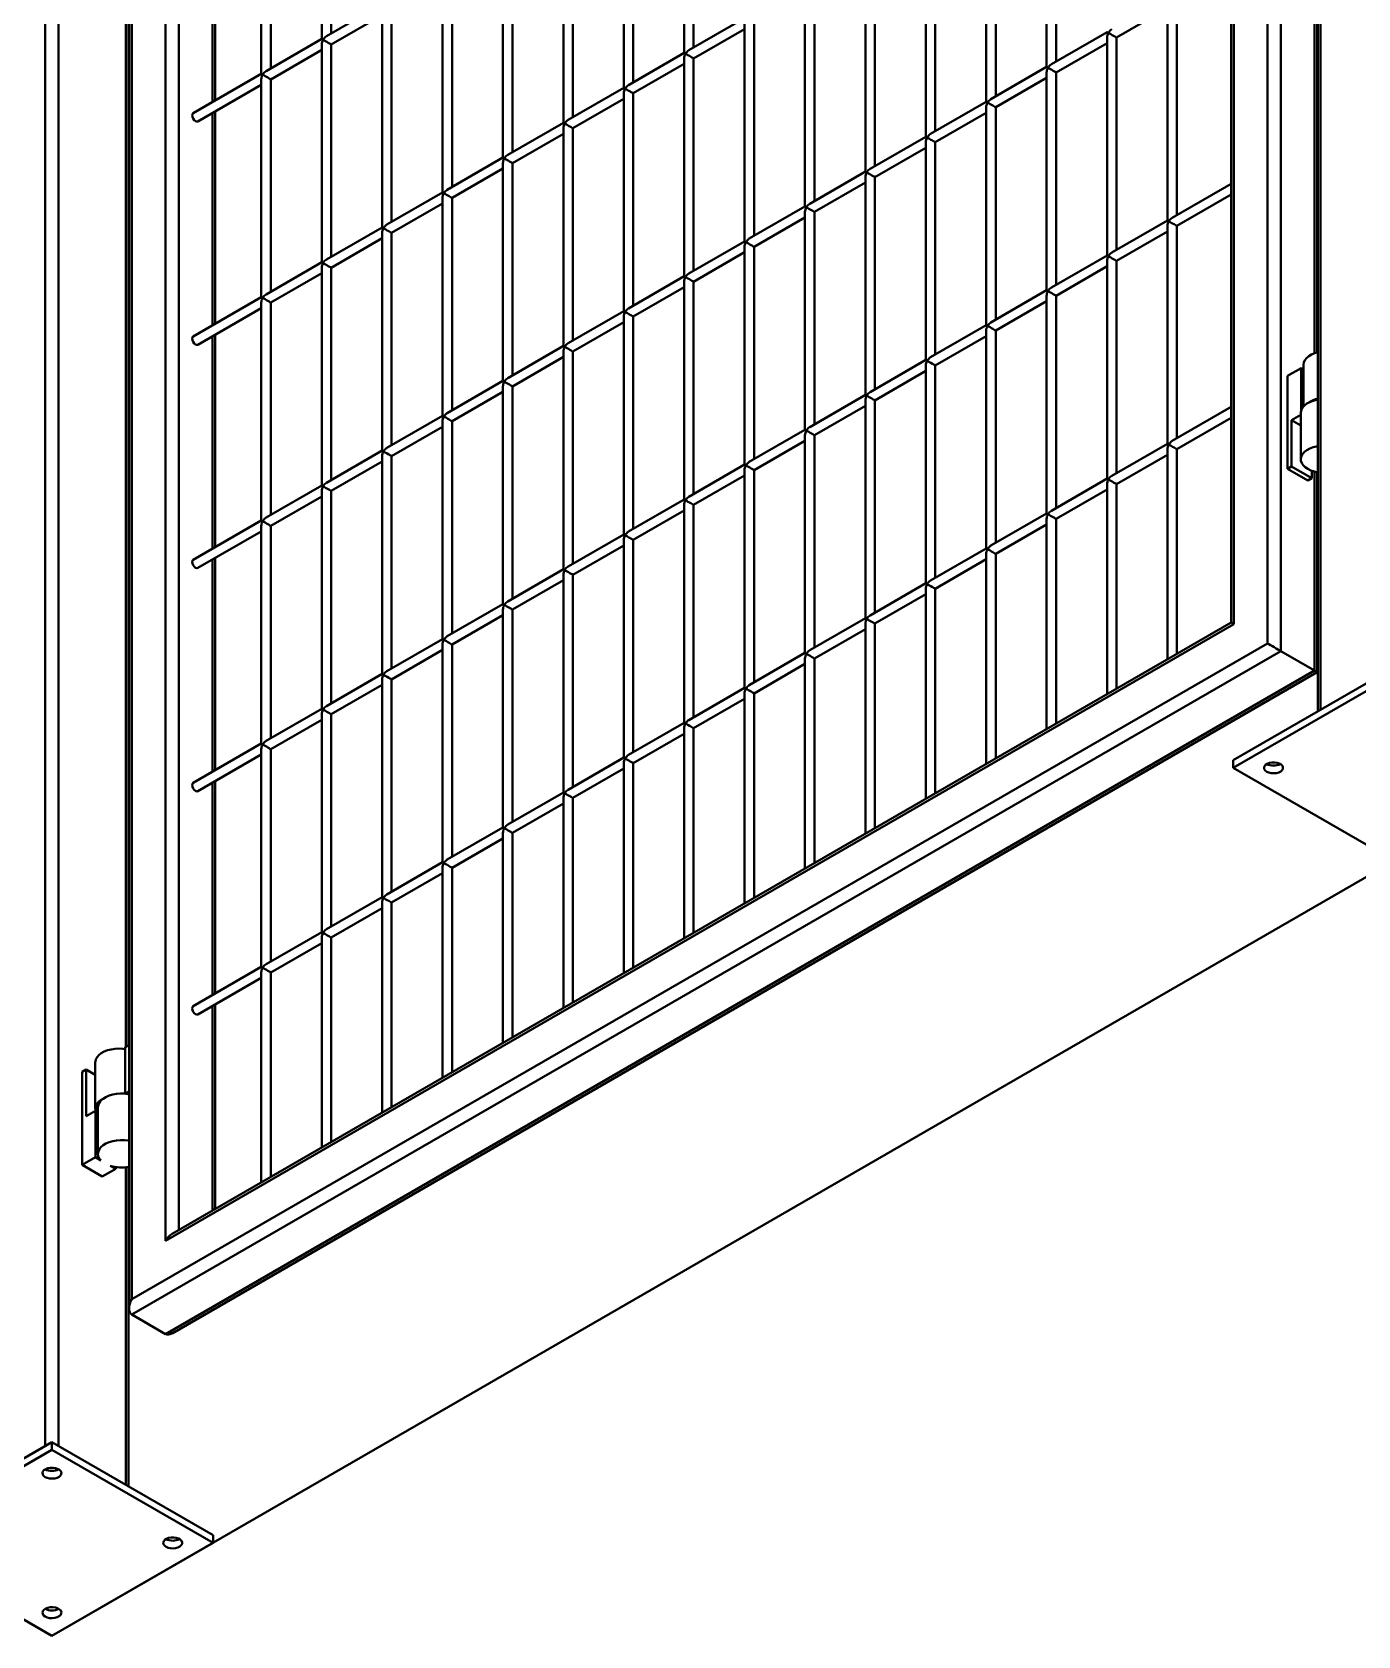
# Model space of a CAD drawing. Header units: millimetres. Extents: x 0 to 297, y 0 to 210.
# Drawn here: x 212.44 to 219.43, y 72.21 to 80.65 of the extents above; entities that cross this region are included whole.
import ezdxf

# ---------------------------------------------------------------- set-up
doc = ezdxf.new("R2010")
doc.units = ezdxf.units.MM
doc.layers.add('轮廓实线层', color=7, linetype='Continuous', lineweight=40)

msp = doc.modelspace()

# ---------------------------------------------------------------- linework, layer by layer
at = {"layer": '轮廓实线层', "color": 8, "linetype": 'Continuous', "lineweight": 40}
for p, q in [((219.2299, 93.1712), (219.2299, 77.0853)), ((219.1981, 78.963), (219.1981, 90.5868)), ((212.5124, 73.2073), (212.5124, 89.2932)), ((212.5831, 89.2932), (212.5831, 73.2073)), ((213.216, 88.4542), (213.216, 74.3449)), ((212.9367, 75.31), (212.9367, 86.9236)), ((213.3928, 80.285), (213.3928, 81.4031)), ((213.3928, 79.1092), (213.3928, 80.2273)), ((213.3928, 77.9334), (213.3928, 79.0514)), ((219.1981, 77.2916), (219.1981, 78.3387)), ((213.3928, 76.7575), (213.3928, 77.8756)), ((213.3928, 75.5817), (213.3928, 76.6998)), ((213.3928, 74.447), (213.3928, 75.524)), ((212.9367, 73.0032), (212.9367, 74.6754))]:
    msp.add_line(p, q, dxfattribs=at)
at = {"layer": '轮廓实线层', "color": 7, "linetype": 'Continuous', "lineweight": 40}
for p, q in [((219.2153, 93.1508), (219.2153, 77.0768)), ((219.0213, 92.0913), (219.0213, 77.3936)), ((218.9506, 77.4344), (218.9506, 92.0505)), ((218.7739, 91.7443), (218.7739, 77.5365)), ((218.7592, 91.695), (218.7592, 77.545)), ((219.2128, 78.9676), (219.2128, 90.5835)), ((212.5478, 72.2072), (183.5564, 88.9436)), ((212.5478, 72.2072), (241.5392, 88.9436)), ((212.9539, 88.6056), (212.9539, 73.9317)), ((212.9685, 88.5971), (212.9685, 73.981)), ((213.1453, 74.2872), (213.1453, 88.495)), ((212.9513, 75.3184), (212.9513, 86.9255)), ((213.9688, 81.7645), (213.9688, 80.6175)), ((214.0188, 80.6464), (214.0188, 81.7645)), ((215.878, 81.6908), (215.878, 80.5439)), ((215.928, 80.5727), (215.928, 81.6908)), ((217.7872, 81.6171), (217.7872, 80.4702)), ((217.8372, 80.4991), (217.8372, 81.6171)), ((213.6506, 81.5808), (213.6506, 80.4338)), ((213.7006, 80.4627), (213.7006, 81.5808)), ((215.5598, 81.5071), (215.5598, 80.3602)), ((215.6098, 80.389), (215.6098, 81.5071)), ((217.469, 81.4335), (217.469, 80.2865)), ((217.519, 80.3154), (217.519, 81.4335)), ((213.4074, 80.2934), (213.4074, 81.4115)), ((215.2416, 81.3234), (215.2416, 80.1765)), ((215.2916, 80.2053), (215.2916, 81.3234)), ((217.1508, 81.2498), (217.1508, 80.1028)), ((217.2008, 80.1317), (217.2008, 81.2498)), ((214.9234, 81.1397), (214.9234, 79.9928)), ((214.9734, 80.0217), (214.9734, 81.1397)), ((216.8326, 81.0661), (216.8326, 79.9191)), ((216.8826, 79.948), (216.8826, 81.0661)), ((214.6052, 80.956), (214.6052, 79.8091)), ((214.6552, 79.838), (214.6552, 80.956)), ((216.5144, 80.8824), (216.5144, 79.7354)), ((216.5644, 79.7643), (216.5644, 80.8824)), ((214.287, 80.8012), (213.9938, 80.632)), ((214.287, 80.7724), (214.287, 79.6254)), ((214.337, 79.6543), (214.337, 80.7724)), ((218.1554, 80.625), (218.4236, 80.7798)), ((218.4236, 80.8087), (218.4236, 79.6618)), ((218.4736, 79.6906), (218.4736, 80.8087)), ((214.0188, 80.5887), (214.287, 80.7435)), ((216.1962, 80.7276), (215.903, 80.5583)), ((215.928, 80.515), (216.1962, 80.6698)), ((216.1962, 80.6987), (216.1962, 79.5517)), ((216.2462, 79.5806), (216.2462, 80.6987)), ((213.9688, 80.6175), (213.6756, 80.4483)), ((213.9688, 80.5887), (213.9688, 79.4417)), ((214.0188, 79.4706), (214.0188, 80.5887)), ((218.1054, 80.6539), (217.8122, 80.4846)), ((217.8372, 80.4413), (218.1054, 80.5962)), ((218.1054, 80.625), (218.1054, 79.4781)), ((218.1554, 79.5069), (218.1554, 80.625)), ((213.7006, 80.405), (213.9688, 80.5598)), ((215.878, 80.5439), (215.5848, 80.3746)), ((215.878, 80.515), (215.878, 79.368)), ((215.928, 79.3969), (215.928, 80.515)), ((213.6506, 80.4338), (213.2919, 80.2267)), ((215.6098, 80.3313), (215.878, 80.4861)), ((217.7872, 80.4702), (217.494, 80.3009)), ((217.519, 80.2576), (217.7872, 80.4125)), ((217.7872, 80.4413), (217.7872, 79.2944)), ((217.8372, 79.3232), (217.8372, 80.4413)), ((213.3169, 80.1834), (213.6506, 80.3761)), ((213.6506, 80.405), (213.6506, 79.258)), ((213.7006, 79.2869), (213.7006, 80.405)), ((215.5598, 80.3602), (215.2666, 80.1909)), ((215.5598, 80.3313), (215.5598, 79.1844)), ((215.6098, 79.2132), (215.6098, 80.3313)), ((215.2916, 80.1476), (215.5598, 80.3024)), ((217.469, 80.2865), (217.1758, 80.1172)), ((217.469, 80.2576), (217.469, 79.1107)), ((217.519, 79.1395), (217.519, 80.2576)), ((213.4074, 79.1176), (213.4074, 80.2357)), ((215.2416, 80.1765), (214.9484, 80.0072)), ((217.2008, 80.0739), (217.469, 80.2288)), ((214.9734, 79.9639), (215.2416, 80.1187)), ((215.2416, 80.1476), (215.2416, 79.0007)), ((215.2916, 79.0295), (215.2916, 80.1476)), ((217.1508, 80.1028), (216.8576, 79.9336)), ((214.9234, 79.9928), (214.6302, 79.8235)), ((216.8826, 79.8903), (217.1508, 80.0451)), ((217.1508, 80.0739), (217.1508, 78.927)), ((217.2008, 78.9559), (217.2008, 80.0739)), ((214.6552, 79.7802), (214.9234, 79.9351)), ((214.9234, 79.9639), (214.9234, 78.817)), ((214.9734, 78.8458), (214.9734, 79.9639)), ((216.8326, 79.9191), (216.5394, 79.7499)), ((216.5644, 79.7066), (216.8326, 79.8614)), ((216.8326, 79.8903), (216.8326, 78.7433)), ((216.8826, 78.7722), (216.8826, 79.8903)), ((218.7592, 79.8555), (218.4486, 79.6762)), ((214.6052, 79.8091), (214.312, 79.6398)), ((214.337, 79.5965), (214.6052, 79.7514)), ((214.6052, 79.7802), (214.6052, 78.6333)), ((214.6552, 78.6621), (214.6552, 79.7802)), ((218.4736, 79.6329), (218.7592, 79.7978)), ((216.5144, 79.7354), (216.2212, 79.5662)), ((216.2462, 79.5229), (216.5144, 79.6777)), ((216.5144, 79.7066), (216.5144, 78.5596)), ((216.5644, 78.5885), (216.5644, 79.7066)), ((218.4236, 79.6618), (218.1304, 79.4925)), ((214.287, 79.6254), (213.9938, 79.4561)), ((214.0188, 79.4128), (214.287, 79.5677)), ((214.287, 79.5965), (214.287, 78.4496)), ((214.337, 78.4784), (214.337, 79.5965)), ((218.1554, 79.4492), (218.4236, 79.604)), ((218.4236, 79.6329), (218.4236, 78.4859)), ((218.4736, 78.5148), (218.4736, 79.6329)), ((216.1962, 79.5517), (215.903, 79.3825)), ((215.928, 79.3392), (216.1962, 79.494)), ((216.1962, 79.5229), (216.1962, 78.3759)), ((216.2462, 78.4048), (216.2462, 79.5229)), ((213.9688, 79.4417), (213.6756, 79.2725)), ((213.9688, 79.4128), (213.9688, 78.2659)), ((214.0188, 78.2948), (214.0188, 79.4128)), ((218.1054, 79.4781), (217.8122, 79.3088)), ((217.8372, 79.2655), (218.1054, 79.4203)), ((218.1054, 79.4492), (218.1054, 78.3022)), ((218.1554, 78.3311), (218.1554, 79.4492)), ((213.7006, 79.2292), (213.9688, 79.384)), ((215.878, 79.368), (215.5848, 79.1988)), ((215.878, 79.3392), (215.878, 78.1922)), ((215.928, 78.2211), (215.928, 79.3392)), ((213.6506, 79.258), (213.2919, 79.0509)), ((215.6098, 79.1555), (215.878, 79.3103)), ((217.7872, 79.2944), (217.494, 79.1251)), ((217.519, 79.0818), (217.7872, 79.2366)), ((217.7872, 79.2655), (217.7872, 78.1186)), ((217.8372, 78.1474), (217.8372, 79.2655)), ((213.3169, 79.0076), (213.6506, 79.2003)), ((213.6506, 79.2292), (213.6506, 78.0822)), ((213.7006, 78.1111), (213.7006, 79.2292)), ((215.5598, 79.1844), (215.2666, 79.0151)), ((215.5598, 79.1555), (215.5598, 78.0085)), ((215.6098, 78.0374), (215.6098, 79.1555)), ((215.2916, 78.9718), (215.5598, 79.1266)), ((217.469, 79.1107), (217.1758, 78.9414)), ((217.469, 79.0818), (217.469, 77.9349)), ((217.519, 77.9637), (217.519, 79.0818)), ((213.4074, 77.9418), (213.4074, 79.0599)), ((215.2416, 79.0007), (214.9484, 78.8314)), ((217.2008, 78.8981), (217.469, 79.053)), ((214.9734, 78.7881), (215.2416, 78.9429)), ((215.2416, 78.9718), (215.2416, 77.8248)), ((215.2916, 77.8537), (215.2916, 78.9718)), ((217.1508, 78.927), (216.8576, 78.7577)), ((217.1508, 78.8981), (217.1508, 77.7512)), ((217.2008, 77.78), (217.2008, 78.8981)), ((219.1403, 78.9022), (219.1403, 78.6824)), ((214.9234, 78.817), (214.6302, 78.6477)), ((216.8826, 78.7144), (217.1508, 78.8693)), ((219.0567, 78.843), (219.1274, 78.8838)), ((219.0567, 78.353), (219.0567, 78.843)), ((219.1274, 78.8838), (219.1274, 78.6592)), ((219.1274, 78.8838), (219.1403, 78.8763)), ((214.6552, 78.6044), (214.9234, 78.7592)), ((214.9234, 78.7881), (214.9234, 77.6411)), ((214.9734, 77.67), (214.9734, 78.7881)), ((216.8326, 78.7433), (216.5394, 78.574)), ((216.5644, 78.5307), (216.8326, 78.6856)), ((216.8326, 78.7144), (216.8326, 77.5675)), ((216.8826, 77.5963), (216.8826, 78.7144)), ((218.7592, 78.6797), (218.4486, 78.5004)), ((219.1262, 78.649), (219.1262, 78.4041)), ((214.6052, 78.6333), (214.312, 78.464)), ((214.337, 78.4207), (214.6052, 78.5755)), ((214.6052, 78.6044), (214.6052, 77.4575)), ((214.6552, 77.4863), (214.6552, 78.6044)), ((216.5144, 78.5596), (216.2212, 78.3904)), ((218.4736, 78.4571), (218.7592, 78.622)), ((219.1262, 78.6381), (219.0779, 78.6102)), ((219.0779, 78.6102), (219.0779, 78.3653)), ((219.0779, 78.6102), (219.1262, 78.5824)), ((216.2462, 78.347), (216.5144, 78.5019)), ((216.5144, 78.5307), (216.5144, 77.3838)), ((216.5644, 77.4127), (216.5644, 78.5307)), ((218.4236, 78.4859), (218.1304, 78.3167)), ((214.287, 78.4496), (213.9938, 78.2803)), ((214.0188, 78.237), (214.287, 78.3919)), ((214.287, 78.4207), (214.287, 77.2738)), ((214.337, 77.3026), (214.337, 78.4207)), ((218.1554, 78.2734), (218.4236, 78.4282)), ((218.4236, 78.4571), (218.4236, 77.3512)), ((218.4736, 77.3801), (218.4736, 78.4571)), ((216.1962, 78.3759), (215.903, 78.2067)), ((215.928, 78.1634), (216.1962, 78.3182)), ((216.1962, 78.347), (216.1962, 77.2001)), ((216.2462, 77.229), (216.2462, 78.347)), ((218.1054, 78.3022), (217.8122, 78.133)), ((219.0779, 78.3653), (219.0567, 78.353)), ((219.0567, 78.353), (219.1628, 78.2918)), ((219.0779, 78.3653), (219.184, 78.3041)), ((219.184, 78.3041), (219.1628, 78.2918)), ((219.184, 78.3432), (219.184, 78.3041)), ((219.2128, 77.2831), (219.2128, 78.3354)), ((213.9688, 78.2659), (213.6756, 78.0966)), ((213.9688, 78.237), (213.9688, 77.0901)), ((214.0188, 77.1189), (214.0188, 78.237)), ((217.8372, 78.0897), (218.1054, 78.2445)), ((218.1054, 78.2734), (218.1054, 77.1675)), ((218.1554, 77.1964), (218.1554, 78.2734)), ((213.7006, 78.0533), (213.9688, 78.2082)), ((215.878, 78.1922), (215.5848, 78.023)), ((215.6098, 77.9797), (215.878, 78.1345)), ((215.878, 78.1634), (215.878, 77.0164)), ((215.928, 77.0453), (215.928, 78.1634)), ((213.6506, 78.0822), (213.2919, 77.8751)), ((213.6506, 78.0533), (213.6506, 76.9064)), ((213.7006, 76.9352), (213.7006, 78.0533)), ((217.7872, 78.1186), (217.494, 77.9493)), ((217.519, 77.906), (217.7872, 78.0608)), ((217.7872, 78.0897), (217.7872, 76.9838)), ((217.8372, 77.0127), (217.8372, 78.0897)), ((213.3169, 77.8318), (213.6506, 78.0245)), ((215.5598, 78.0085), (215.2666, 77.8393)), ((215.5598, 77.9797), (215.5598, 76.8327)), ((215.6098, 76.8616), (215.6098, 77.9797)), ((213.4074, 76.766), (213.4074, 77.8841)), ((215.2916, 77.796), (215.5598, 77.9508)), ((217.469, 77.9349), (217.1758, 77.7656)), ((217.469, 77.906), (217.469, 76.8001)), ((217.519, 76.829), (217.519, 77.906)), ((215.2416, 77.8248), (214.9484, 77.6556)), ((215.2416, 77.796), (215.2416, 76.649)), ((215.2916, 76.6779), (215.2916, 77.796)), ((217.2008, 77.7223), (217.469, 77.8771)), ((214.9734, 77.6123), (215.2416, 77.7671)), ((217.1508, 77.7512), (216.8576, 77.5819)), ((217.1508, 77.7223), (217.1508, 76.6165)), ((217.2008, 76.6453), (217.2008, 77.7223)), ((214.9234, 77.6411), (214.6302, 77.4719)), ((216.8826, 77.5386), (217.1508, 77.6934)), ((218.7592, 77.545), (213.1806, 74.3245)), ((214.6552, 77.4286), (214.9234, 77.5834)), ((214.9234, 77.6123), (214.9234, 76.4653)), ((214.9734, 76.4942), (214.9734, 77.6123)), ((216.8326, 77.5675), (216.5394, 77.3982)), ((218.7739, 77.5365), (213.1453, 74.2872)), ((214.6052, 77.4575), (214.312, 77.2882)), ((216.5644, 77.3549), (216.8326, 77.5097)), ((216.8326, 77.5386), (216.8326, 76.4328)), ((216.8826, 76.4616), (216.8826, 77.5386)), ((212.9685, 73.981), (218.9506, 77.4344)), ((219.0213, 77.3936), (212.9685, 73.8994)), ((214.337, 77.2449), (214.6052, 77.3997)), ((214.6052, 77.4286), (214.6052, 76.2816)), ((214.6552, 76.3105), (214.6552, 77.4286)), ((216.5144, 77.3838), (216.2212, 77.2145)), ((219.0213, 77.3936), (219.1981, 77.2916)), ((213.1453, 73.7973), (219.1981, 77.2916)), ((216.2462, 77.1712), (216.5144, 77.3261)), ((216.5144, 77.3549), (216.5144, 76.2491)), ((216.5644, 76.2779), (216.5644, 77.3549)), ((218.7703, 76.8199), (219.6188, 77.3098)), ((213.1806, 73.8008), (219.2128, 77.2831)), ((214.287, 77.2738), (213.9938, 77.1045)), ((214.0188, 77.0612), (214.287, 77.216)), ((214.287, 77.2449), (214.287, 76.0979)), ((214.337, 76.1268), (214.337, 77.2449)), ((218.7703, 76.7791), (219.6188, 77.269)), ((216.1962, 77.2001), (215.903, 77.0308)), ((215.928, 76.9875), (216.1962, 77.1424)), ((216.1962, 77.1712), (216.1962, 76.0654)), ((216.2462, 76.0942), (216.2462, 77.1712)), ((213.9688, 77.0901), (213.6756, 76.9208)), ((213.9688, 77.0612), (213.9688, 75.9143)), ((214.0188, 75.9431), (214.0188, 77.0612)), ((213.7006, 76.8775), (213.9688, 77.0323)), ((215.878, 77.0164), (215.5848, 76.8471)), ((215.6098, 76.8038), (215.878, 76.9587)), ((215.878, 76.9875), (215.878, 75.8817)), ((215.928, 75.9106), (215.928, 76.9875)), ((213.6506, 76.9064), (213.2919, 76.6993)), ((213.6506, 76.8775), (213.6506, 75.7306)), ((213.7006, 75.7594), (213.7006, 76.8775)), ((213.3169, 76.656), (213.6506, 76.8486)), ((215.5598, 76.8327), (215.2666, 76.6635)), ((215.5598, 76.8038), (215.5598, 75.698)), ((215.6098, 75.7269), (215.6098, 76.8038)), ((218.7703, 76.8199), (218.7703, 76.7791)), ((213.4074, 75.5902), (213.4074, 76.7083)), ((215.2916, 76.6202), (215.5598, 76.775)), ((219.6188, 76.2893), (218.7703, 76.7791)), ((215.2416, 76.649), (214.9484, 76.4798)), ((215.2416, 76.6202), (215.2416, 75.5143)), ((215.2916, 75.5432), (215.2916, 76.6202)), ((214.9734, 76.4365), (215.2416, 76.5913)), ((214.9234, 76.4653), (214.6302, 76.2961)), ((214.6552, 76.2528), (214.9234, 76.4076)), ((214.9234, 76.4365), (214.9234, 75.3306)), ((214.9734, 75.3595), (214.9734, 76.4365)), ((214.6052, 76.2816), (214.312, 76.1124)), ((214.337, 76.0691), (214.6052, 76.2239)), ((214.6052, 76.2528), (214.6052, 75.1469)), ((214.6552, 75.1758), (214.6552, 76.2528)), ((214.287, 76.0979), (213.9938, 75.9287)), ((214.0188, 75.8854), (214.287, 76.0402)), ((214.287, 76.0691), (214.287, 74.9632)), ((214.337, 74.9921), (214.337, 76.0691)), ((213.9688, 75.9143), (213.6756, 75.745)), ((213.7006, 75.7017), (213.9688, 75.8565)), ((213.9688, 75.8854), (213.9688, 74.7795)), ((214.0188, 74.8084), (214.0188, 75.8854)), ((213.6506, 75.7306), (213.2919, 75.5235)), ((213.6506, 75.7017), (213.6506, 74.5958)), ((213.7006, 74.6247), (213.7006, 75.7017)), ((213.3169, 75.4802), (213.6506, 75.6728)), ((213.4074, 74.4554), (213.4074, 75.5324)), ((212.9539, 75.3199), (212.9332, 75.3079)), ((212.9332, 75.3079), (212.9332, 75.063)), ((212.7281, 75.1895), (212.7069, 75.1773)), ((212.7069, 75.1773), (212.7069, 74.6874)), ((212.7281, 74.9446), (212.7281, 75.1895)), ((212.7281, 75.1895), (212.7763, 75.1617)), ((212.7763, 75.2283), (212.7763, 74.9834)), ((212.9332, 75.063), (212.9539, 75.0749)), ((212.7776, 74.9732), (212.7281, 74.9446)), ((212.7776, 74.7282), (212.7776, 74.9732)), ((212.7776, 74.9732), (212.7905, 74.9657)), ((212.7905, 74.9915), (212.7905, 74.7466)), ((212.7069, 74.6874), (212.7776, 74.7282)), ((212.7069, 74.6874), (212.8129, 74.6261)), ((212.7776, 74.7282), (212.8059, 74.7119)), ((212.8554, 74.6833), (212.8837, 74.667)), ((212.8837, 74.667), (212.8837, 74.6768)), ((212.9513, 72.9948), (212.9513, 74.6774)), ((212.8129, 74.6261), (212.8837, 74.667)), ((212.9685, 73.8994), (213.1453, 73.7973)), ((211.6993, 72.7379), (212.5478, 73.2277)), ((211.6993, 72.6971), (212.5478, 73.1869)), ((212.5478, 73.2277), (212.5478, 73.1869)), ((212.5478, 73.2277), (213.3963, 72.7379)), ((212.5478, 73.1869), (213.3963, 72.6971)), ((213.3963, 72.7379), (213.3963, 72.6971)), ((212.5478, 72.2072), (211.6993, 72.6971)), ((213.3963, 72.6971), (212.5478, 72.2072))]:
    msp.add_line(p, q, dxfattribs=at)
at = {"layer": '轮廓实线层', "color": 7, "linetype": 'Continuous', "lineweight": 40, "flags": 128}
for points in [[(215.6098, 80.3313), (215.6097, 80.3314), (215.609, 80.3318), (215.6075, 80.3327), (215.6053, 80.3339), (215.6025, 80.3355), (215.5991, 80.3375), (215.5954, 80.3396), (215.5913, 80.342), (215.587, 80.3445), (215.5826, 80.347), (215.5783, 80.3495), (215.5742, 80.3518), (215.5705, 80.354), (215.5671, 80.3559)], [(213.2919, 80.2267), (213.2919, 80.2267), (213.2881, 80.2223), (213.2867, 80.2153), (213.2881, 80.2067), (213.2919, 80.1979), (213.2976, 80.1901), (213.3044, 80.1847), (213.3111, 80.1823), (213.3169, 80.1834)], [(213.2919, 79.0509), (213.2919, 79.0509), (213.2881, 79.0465), (213.2867, 79.0395), (213.2881, 79.0309), (213.2919, 79.0221), (213.2976, 79.0143), (213.3044, 79.0089), (213.3111, 79.0065), (213.3169, 79.0076)], [(219.2153, 78.9683), (219.199, 78.9633), (219.1822, 78.956), (219.1677, 78.9473), (219.156, 78.9372), (219.1474, 78.9261), (219.1421, 78.9144), (219.1403, 78.9024), (219.1403, 78.9022)], [(219.2153, 78.7182), (219.2096, 78.7171), (219.1905, 78.7121), (219.173, 78.7054), (219.1578, 78.697), (219.1452, 78.6873), (219.1356, 78.6766), (219.1293, 78.665), (219.1263, 78.653), (219.1262, 78.649)], [(219.2153, 78.4732), (219.2096, 78.4721), (219.1905, 78.4671), (219.173, 78.4604), (219.1578, 78.4521), (219.1452, 78.4424), (219.1356, 78.4316), (219.1293, 78.42), (219.1263, 78.408), (219.1269, 78.3959), (219.1311, 78.384), (219.1386, 78.3727), (219.1492, 78.3623), (219.1628, 78.353), (219.1788, 78.3452), (219.1969, 78.3391), (219.2153, 78.3349)], [(213.2919, 77.8751), (213.2919, 77.8751), (213.2881, 77.8707), (213.2867, 77.8637), (213.2881, 77.8551), (213.2919, 77.8462), (213.2976, 77.8385), (213.3044, 77.833), (213.3111, 77.8307), (213.3169, 77.8318)], [(218.9471, 76.7587), (218.9389, 76.765), (218.9339, 76.7723), (218.9325, 76.7801), (218.9348, 76.7878), (218.9406, 76.7949), (218.9496, 76.8009), (218.961, 76.8052), (218.974, 76.8076), (218.9876, 76.8078), (219.0008, 76.806), (219.0127, 76.8021), (219.0223, 76.7966), (219.029, 76.7897), (219.0322, 76.7821), (219.0317, 76.7742), (219.0276, 76.7667), (219.0201, 76.7601), (219.0099, 76.755), (218.9976, 76.7516), (218.9842, 76.7503), (218.9706, 76.7511), (218.9579, 76.754), (218.9471, 76.7587)], [(213.2919, 76.6993), (213.2919, 76.6993), (213.2881, 76.6949), (213.2867, 76.6878), (213.2881, 76.6793), (213.2919, 76.6704), (213.2976, 76.6627), (213.3044, 76.6572), (213.3111, 76.6549), (213.3169, 76.656)], [(213.2919, 75.5235), (213.2919, 75.5235), (213.2881, 75.5191), (213.2867, 75.512), (213.2881, 75.5034), (213.2919, 75.4946), (213.2976, 75.4869), (213.3044, 75.4814), (213.3111, 75.4791), (213.3169, 75.4802)], [(212.7763, 75.2283), (212.7765, 75.2323), (212.7794, 75.2443), (212.7858, 75.2558), (212.7954, 75.2666), (212.808, 75.2763), (212.8232, 75.2846), (212.8406, 75.2914), (212.8598, 75.2964), (212.8801, 75.2994), (212.901, 75.3005), (212.9219, 75.2995), (212.9332, 75.2981)], [(212.7776, 74.9732), (212.7771, 74.9752), (212.7765, 74.9873), (212.7794, 74.9993), (212.7858, 75.0109), (212.7954, 75.0217), (212.808, 75.0313), (212.8203, 75.0383)], [(212.7905, 74.9915), (212.7905, 74.9917), (212.7923, 75.0038), (212.7976, 75.0155), (212.8062, 75.0266), (212.8179, 75.0366), (212.8323, 75.0454), (212.8491, 75.0527), (212.8678, 75.0582), (212.8878, 75.0619), (212.9086, 75.0636), (212.9296, 75.0632), (212.9501, 75.0608), (212.9539, 75.0602)], [(212.8059, 74.7119), (212.7974, 74.7229), (212.7922, 74.7347), (212.7905, 74.7468), (212.7923, 74.7588), (212.7976, 74.7705), (212.8062, 74.7816), (212.8179, 74.7917), (212.8323, 74.8004), (212.8491, 74.8077), (212.8678, 74.8133), (212.8878, 74.8169), (212.9086, 74.8186), (212.9296, 74.8183), (212.9501, 74.8159), (212.9539, 74.8152)], [(212.5124, 73.044), (212.5042, 73.0503), (212.4992, 73.0576), (212.4978, 73.0654), (212.5001, 73.0732), (212.506, 73.0803), (212.5149, 73.0862), (212.5263, 73.0905), (212.5393, 73.0929), (212.5529, 73.0932), (212.5661, 73.0913), (212.578, 73.0875), (212.5876, 73.0819), (212.5943, 73.075), (212.5975, 73.0674), (212.5971, 73.0596), (212.5929, 73.0521), (212.5855, 73.0455), (212.5752, 73.0403), (212.5629, 73.0369), (212.5495, 73.0356), (212.5359, 73.0364), (212.5233, 73.0393), (212.5124, 73.044)], [(213.1488, 72.6767), (213.1406, 72.6829), (213.1356, 72.6902), (213.1342, 72.6981), (213.1365, 72.7058), (213.1424, 72.7129), (213.1513, 72.7188), (213.1627, 72.7231), (213.1757, 72.7255), (213.1893, 72.7258), (213.2025, 72.7239), (213.2144, 72.7201), (213.224, 72.7145), (213.2307, 72.7077), (213.2339, 72.7), (213.2334, 72.6922), (213.2293, 72.6847), (213.2219, 72.6781), (213.2116, 72.6729), (213.1993, 72.6696), (213.1859, 72.6682), (213.1723, 72.669), (213.1597, 72.6719), (213.1488, 72.6767)], [(212.5124, 72.3093), (212.5042, 72.3155), (212.4992, 72.3229), (212.4978, 72.3307), (212.5001, 72.3384), (212.506, 72.3455), (212.5149, 72.3514), (212.5263, 72.3558), (212.5393, 72.3581), (212.5529, 72.3584), (212.5661, 72.3565), (212.578, 72.3527), (212.5876, 72.3471), (212.5943, 72.3403), (212.5975, 72.3326), (212.5971, 72.3248), (212.5929, 72.3173), (212.5855, 72.3107), (212.5752, 72.3056), (212.5629, 72.3022), (212.5495, 72.3008), (212.5359, 72.3016), (212.5233, 72.3045), (212.5124, 72.3093)]]:
    msp.add_lwpolyline(points, dxfattribs=at)
at = {"layer": '轮廓实线层', "color": 7, "linetype": 'Continuous', "lineweight": 40}
for centre, radius, start, end in [((219.2481, 78.5843), 0.1429, 103.29057, 123.09701), ((218.9825, 76.8664), 0.0757, 242.13879, 297.85569), ((212.9156, 74.8814), 0.2071, 253.08006, 280.64105), ((212.5478, 73.1518), 0.0757, 242.13851, 297.86149), ((213.1842, 72.7844), 0.0757, 242.13897, 297.85562), ((212.5478, 72.417), 0.0757, 242.13897, 297.85565)]:
    msp.add_arc(centre, radius, start, end, dxfattribs=at)
for centre, major_axis, ratio, start_param, end_param in [((218.1304, 80.6395), (0.0177, 0.0306), 0.577335, 0.785358, 1.570837), ((213.9938, 80.6031), (0.025, -0.0144), 0.00007, 3.141633, 3.927031), ((213.9938, 80.6031), (0.0177, 0.0306), 0.577335, 1.570837, 2.356235), ((213.9938, 80.6031), (0.0177, 0.0306), 0.577335, 0.785358, 1.570837), ((213.9938, 80.6031), (0.025, -0.0144), 0.00007, 3.927031, 6.283226), ((218.1304, 80.6395), (0.025, -0.0144), 0.00007, 3.141633, 3.927031), ((218.1304, 80.6395), (0.0177, 0.0306), 0.577335, 1.570837, 2.356235), ((218.1304, 80.6395), (0.025, -0.0144), 0.00007, 3.927031, 6.283226), ((215.903, 80.5294), (0.025, -0.0144), 0.00007, 3.141633, 3.927031), ((215.903, 80.5294), (0.0177, 0.0306), 0.577335, 1.570837, 2.356235), ((215.903, 80.5294), (0.0177, 0.0306), 0.577335, 0.785358, 1.570837), ((215.903, 80.5294), (0.025, -0.0144), 0.00007, 3.927031, 6.283226), ((213.6756, 80.4194), (0.025, -0.0144), 0.00007, 3.141633, 3.927031), ((213.6756, 80.4194), (0.0177, 0.0306), 0.577335, 1.570837, 2.356235), ((213.6756, 80.4194), (0.0177, 0.0306), 0.577335, 0.785358, 1.570837), ((213.6756, 80.4194), (0.025, -0.0144), 0.00007, 3.927031, 6.283226), ((217.8122, 80.4558), (0.025, -0.0144), 0.00007, 3.141633, 3.927031), ((217.8122, 80.4558), (0.0177, 0.0306), 0.577335, 1.570837, 2.356235), ((217.8122, 80.4558), (0.0177, 0.0306), 0.577335, 0.785358, 1.570837), ((217.8122, 80.4558), (0.025, -0.0144), 0.00007, 3.927031, 6.283226), ((215.5848, 80.3457), (0.025, -0.0144), 0.00007, 3.141633, 3.927031), ((215.5848, 80.3457), (0.0177, 0.0306), 0.577335, 1.570837, 2.356235), ((215.5848, 80.3457), (0.0177, 0.0306), 0.577335, 0.785358, 1.570837), ((217.494, 80.2721), (0.025, -0.0144), 0.00007, 3.141633, 3.927031), ((217.494, 80.2721), (0.0177, 0.0306), 0.577335, 1.570837, 2.356235), ((217.494, 80.2721), (0.0177, 0.0306), 0.577335, 0.785358, 1.570837), ((217.494, 80.2721), (0.025, -0.0144), 0.00007, 3.927031, 6.283226), ((215.2666, 80.162), (0.025, -0.0144), 0.00007, 3.141633, 3.927031), ((215.2666, 80.162), (0.0177, 0.0306), 0.577335, 1.570837, 2.356235), ((215.2666, 80.162), (0.0177, 0.0306), 0.577335, 0.785358, 1.570837), ((215.2666, 80.162), (0.025, -0.0144), 0.00007, 3.927031, 6.283226), ((217.1758, 80.0884), (0.025, -0.0144), 0.00007, 3.141633, 3.927031), ((217.1758, 80.0884), (0.0177, 0.0306), 0.577335, 1.570837, 2.356235), ((217.1758, 80.0884), (0.0177, 0.0306), 0.577335, 0.785358, 1.570837), ((217.1758, 80.0884), (0.025, -0.0144), 0.00007, 3.927031, 6.283226), ((214.9484, 79.9784), (0.025, -0.0144), 0.00007, 3.141633, 3.927031), ((214.9484, 79.9784), (0.0177, 0.0306), 0.577335, 0.785358, 1.570837), ((214.9484, 79.9784), (0.0177, 0.0306), 0.577335, 1.570837, 2.356235), ((214.9484, 79.9784), (0.025, -0.0144), 0.00007, 3.927031, 6.283226), ((216.8576, 79.9047), (0.025, -0.0144), 0.00007, 3.141633, 3.927031), ((216.8576, 79.9047), (0.0177, 0.0306), 0.577335, 1.570837, 2.356235), ((216.8576, 79.9047), (0.0177, 0.0306), 0.577335, 0.785358, 1.570837), ((216.8576, 79.9047), (0.025, -0.0144), 0.00007, 3.927031, 6.283226), ((214.6302, 79.7947), (0.0177, 0.0306), 0.577335, 0.785358, 1.570837), ((214.6302, 79.7947), (0.025, -0.0144), 0.00007, 3.141633, 3.927031), ((214.6302, 79.7947), (0.0177, 0.0306), 0.577335, 1.570837, 2.356235), ((214.6302, 79.7947), (0.025, -0.0144), 0.00007, 3.927031, 6.283226), ((216.5394, 79.721), (0.0177, 0.0306), 0.577335, 0.785358, 1.570837), ((216.5394, 79.721), (0.025, -0.0144), 0.00007, 3.141633, 3.927031), ((216.5394, 79.721), (0.0177, 0.0306), 0.577335, 1.570837, 2.356235), ((216.5394, 79.721), (0.025, -0.0144), 0.00007, 3.927031, 6.283226), ((218.4486, 79.6473), (0.025, -0.0144), 0.00007, 3.141633, 3.927031), ((218.4486, 79.6473), (0.0177, 0.0306), 0.577335, 1.570837, 2.356235), ((218.4486, 79.6473), (0.0177, 0.0306), 0.577335, 0.785358, 1.570837), ((218.4486, 79.6473), (0.025, -0.0144), 0.00007, 3.927031, 6.283226), ((214.312, 79.611), (0.025, -0.0144), 0.00007, 3.141633, 3.927031), ((214.312, 79.611), (0.0177, 0.0306), 0.577335, 1.570837, 2.356235), ((214.312, 79.611), (0.0177, 0.0306), 0.577335, 0.785358, 1.570837), ((214.312, 79.611), (0.025, -0.0144), 0.00007, 3.927031, 6.283226), ((216.2212, 79.5373), (0.025, -0.0144), 0.00007, 3.141633, 3.927031), ((216.2212, 79.5373), (0.0177, 0.0306), 0.577335, 1.570837, 2.356235), ((216.2212, 79.5373), (0.0177, 0.0306), 0.577335, 0.785358, 1.570837), ((216.2212, 79.5373), (0.025, -0.0144), 0.00007, 3.927031, 6.283226), ((218.1304, 79.4636), (0.0177, 0.0306), 0.577335, 0.785358, 1.570837), ((213.9938, 79.4273), (0.025, -0.0144), 0.00007, 3.141633, 3.927031), ((213.9938, 79.4273), (0.0177, 0.0306), 0.577335, 1.570837, 2.356235), ((213.9938, 79.4273), (0.0177, 0.0306), 0.577335, 0.785358, 1.570837), ((213.9938, 79.4273), (0.025, -0.0144), 0.00007, 3.927031, 6.283226), ((218.1304, 79.4636), (0.025, -0.0144), 0.00007, 3.141633, 3.927031), ((218.1304, 79.4636), (0.0177, 0.0306), 0.577335, 1.570837, 2.356235), ((218.1304, 79.4636), (0.025, -0.0144), 0.00007, 3.927031, 6.283226), ((215.903, 79.3536), (0.025, -0.0144), 0.00007, 3.141633, 3.927031), ((215.903, 79.3536), (0.0177, 0.0306), 0.577335, 1.570837, 2.356235), ((215.903, 79.3536), (0.0177, 0.0306), 0.577335, 0.785358, 1.570837), ((215.903, 79.3536), (0.025, -0.0144), 0.00007, 3.927031, 6.283226), ((213.6756, 79.2436), (0.025, -0.0144), 0.00007, 3.141633, 3.927031), ((213.6756, 79.2436), (0.0177, 0.0306), 0.577335, 1.570837, 2.356235), ((213.6756, 79.2436), (0.0177, 0.0306), 0.577335, 0.785358, 1.570837), ((213.6756, 79.2436), (0.025, -0.0144), 0.00007, 3.927031, 6.283226), ((217.8122, 79.2799), (0.025, -0.0144), 0.00007, 3.141633, 3.927031), ((217.8122, 79.2799), (0.0177, 0.0306), 0.577335, 1.570837, 2.356235), ((217.8122, 79.2799), (0.0177, 0.0306), 0.577335, 0.785358, 1.570837), ((217.8122, 79.2799), (0.025, -0.0144), 0.00007, 3.927031, 6.283226), ((215.5848, 79.1699), (0.025, -0.0144), 0.00007, 3.141633, 3.927031), ((215.5848, 79.1699), (0.0177, 0.0306), 0.577335, 1.570837, 2.356235), ((215.5848, 79.1699), (0.0177, 0.0306), 0.577335, 0.785358, 1.570837), ((215.5848, 79.1699), (0.025, -0.0144), 0.00007, 3.927031, 6.283226), ((217.494, 79.0962), (0.025, -0.0144), 0.00007, 3.141633, 3.927031), ((217.494, 79.0962), (0.0177, 0.0306), 0.577335, 1.570837, 2.356235), ((217.494, 79.0962), (0.0177, 0.0306), 0.577335, 0.785358, 1.570837), ((217.494, 79.0962), (0.025, -0.0144), 0.00007, 3.927031, 6.283226), ((215.2666, 78.9862), (0.025, -0.0144), 0.00007, 3.141633, 3.927031), ((215.2666, 78.9862), (0.0177, 0.0306), 0.577335, 1.570837, 2.356235), ((215.2666, 78.9862), (0.0177, 0.0306), 0.577335, 0.785358, 1.570837), ((215.2666, 78.9862), (0.025, -0.0144), 0.00007, 3.927031, 6.283226), ((217.1758, 78.9126), (0.025, -0.0144), 0.00007, 3.141633, 3.927031), ((217.1758, 78.9126), (0.0177, 0.0306), 0.577335, 1.570837, 2.356235), ((217.1758, 78.9126), (0.0177, 0.0306), 0.577335, 0.785358, 1.570837), ((217.1758, 78.9126), (0.025, -0.0144), 0.00007, 3.927031, 6.283226), ((214.9484, 78.8025), (0.025, -0.0144), 0.00007, 3.141633, 3.927031), ((214.9484, 78.8025), (0.0177, 0.0306), 0.577335, 1.570837, 2.356235), ((214.9484, 78.8025), (0.0177, 0.0306), 0.577335, 0.785358, 1.570837), ((214.9484, 78.8025), (0.025, -0.0144), 0.00007, 3.927031, 6.283226), ((216.8576, 78.7289), (0.025, -0.0144), 0.00007, 3.141633, 3.927031), ((216.8576, 78.7289), (0.0177, 0.0306), 0.577335, 1.570837, 2.356235), ((216.8576, 78.7289), (0.0177, 0.0306), 0.577335, 0.785358, 1.570837), ((216.8576, 78.7289), (0.025, -0.0144), 0.00007, 3.927031, 6.283226), ((214.6302, 78.6188), (0.0177, 0.0306), 0.577335, 0.785358, 1.570837), ((214.6302, 78.6188), (0.025, -0.0144), 0.00007, 3.141633, 3.927031), ((214.6302, 78.6188), (0.0177, 0.0306), 0.577335, 1.570837, 2.356235), ((214.6302, 78.6188), (0.025, -0.0144), 0.00007, 3.927031, 6.283226), ((216.5394, 78.5452), (0.025, -0.0144), 0.00007, 3.141633, 3.927031), ((216.5394, 78.5452), (0.0177, 0.0306), 0.577335, 1.570837, 2.356235), ((216.5394, 78.5452), (0.0177, 0.0306), 0.577335, 0.785358, 1.570837), ((216.5394, 78.5452), (0.025, -0.0144), 0.00007, 3.927031, 6.283226), ((218.4486, 78.4715), (0.025, -0.0144), 0.00007, 3.141633, 3.927031), ((218.4486, 78.4715), (0.0177, 0.0306), 0.577335, 1.570837, 2.356235), ((218.4486, 78.4715), (0.0177, 0.0306), 0.577335, 0.785358, 1.570837), ((218.4486, 78.4715), (0.025, -0.0144), 0.00007, 3.927031, 6.283226), ((214.312, 78.4352), (0.025, -0.0144), 0.00007, 3.141633, 3.927031), ((214.312, 78.4352), (0.0177, 0.0306), 0.577335, 1.570837, 2.356235), ((214.312, 78.4352), (0.0177, 0.0306), 0.577335, 0.785358, 1.570837), ((214.312, 78.4352), (0.025, -0.0144), 0.00007, 3.927031, 6.283226), ((216.2212, 78.3615), (0.0177, 0.0306), 0.577335, 0.785358, 1.570837), ((216.2212, 78.3615), (0.025, -0.0144), 0.00007, 3.141633, 3.927031), ((216.2212, 78.3615), (0.0177, 0.0306), 0.577335, 1.570837, 2.356235), ((216.2212, 78.3615), (0.025, -0.0144), 0.00007, 3.927031, 6.283226), ((218.1304, 78.2878), (0.025, -0.0144), 0.00007, 3.141633, 3.927031), ((218.1304, 78.2878), (0.0177, 0.0306), 0.577335, 0.785358, 1.570837), ((213.9938, 78.2515), (0.025, -0.0144), 0.00007, 3.141633, 3.927031), ((213.9938, 78.2515), (0.0177, 0.0306), 0.577335, 1.570837, 2.356235), ((213.9938, 78.2515), (0.0177, 0.0306), 0.577335, 0.785358, 1.570837), ((213.9938, 78.2515), (0.025, -0.0144), 0.00007, 3.927031, 6.283226), ((218.1304, 78.2878), (0.0177, 0.0306), 0.577335, 1.570837, 2.356235), ((218.1304, 78.2878), (0.025, -0.0144), 0.00007, 3.927031, 6.283226), ((215.903, 78.1778), (0.025, -0.0144), 0.00007, 3.141633, 3.927031), ((215.903, 78.1778), (0.0177, 0.0306), 0.577335, 1.570837, 2.356235), ((215.903, 78.1778), (0.0177, 0.0306), 0.577335, 0.785358, 1.570837), ((215.903, 78.1778), (0.025, -0.0144), 0.00007, 3.927031, 6.283226), ((217.8122, 78.1041), (0.0177, 0.0306), 0.577335, 0.785358, 1.570837), ((213.6756, 78.0678), (0.025, -0.0144), 0.00007, 3.141633, 3.927031), ((213.6756, 78.0678), (0.0177, 0.0306), 0.577335, 1.570837, 2.356235), ((213.6756, 78.0678), (0.0177, 0.0306), 0.577335, 0.785358, 1.570837), ((213.6756, 78.0678), (0.025, -0.0144), 0.00007, 3.927031, 6.283226), ((217.8122, 78.1041), (0.025, -0.0144), 0.00007, 3.141633, 3.927031), ((217.8122, 78.1041), (0.0177, 0.0306), 0.577335, 1.570837, 2.356235), ((217.8122, 78.1041), (0.025, -0.0144), 0.00007, 3.927031, 6.283226), ((215.5848, 77.9941), (0.025, -0.0144), 0.00007, 3.141633, 3.927031), ((215.5848, 77.9941), (0.0177, 0.0306), 0.577335, 1.570837, 2.356235), ((215.5848, 77.9941), (0.0177, 0.0306), 0.577335, 0.785358, 1.570837), ((215.5848, 77.9941), (0.025, -0.0144), 0.00007, 3.927031, 6.283226), ((217.494, 77.9204), (0.025, -0.0144), 0.00007, 3.141633, 3.927031), ((217.494, 77.9204), (0.0177, 0.0306), 0.577335, 1.570837, 2.356235), ((217.494, 77.9204), (0.0177, 0.0306), 0.577335, 0.785358, 1.570837), ((217.494, 77.9204), (0.025, -0.0144), 0.00007, 3.927031, 6.283226), ((215.2666, 77.8104), (0.025, -0.0144), 0.00007, 3.141633, 3.927031), ((215.2666, 77.8104), (0.0177, 0.0306), 0.577335, 1.570837, 2.356235), ((215.2666, 77.8104), (0.0177, 0.0306), 0.577335, 0.785358, 1.570837), ((215.2666, 77.8104), (0.025, -0.0144), 0.00007, 3.927031, 6.283226), ((217.1758, 77.7367), (0.025, -0.0144), 0.00007, 3.141633, 3.927031), ((217.1758, 77.7367), (0.0177, 0.0306), 0.577335, 1.570837, 2.356235), ((217.1758, 77.7367), (0.0177, 0.0306), 0.577335, 0.785358, 1.570837), ((217.1758, 77.7367), (0.025, -0.0144), 0.00007, 3.927031, 6.283226), ((214.9484, 77.6267), (0.025, -0.0144), 0.00007, 3.141633, 3.927031), ((214.9484, 77.6267), (0.0177, 0.0306), 0.577335, 1.570837, 2.356235), ((214.9484, 77.6267), (0.0177, 0.0306), 0.577335, 0.785358, 1.570837), ((214.9484, 77.6267), (0.025, -0.0144), 0.00007, 3.927031, 6.283226), ((216.8576, 77.553), (0.025, -0.0144), 0.00007, 3.141633, 3.927031), ((216.8576, 77.553), (0.0177, 0.0306), 0.577335, 1.570837, 2.356235), ((216.8576, 77.553), (0.0177, 0.0306), 0.577335, 0.785358, 1.570837), ((216.8576, 77.553), (0.025, -0.0144), 0.00007, 3.927031, 6.283226), ((218.8092, 77.5161), (0.05, -0.0289), 0.00007, 3.141633, 3.927031), ((214.6302, 77.443), (0.025, -0.0144), 0.00007, 3.141633, 3.927031), ((214.6302, 77.443), (0.0177, 0.0306), 0.577335, 0.785358, 1.570837), ((214.6302, 77.443), (0.0177, 0.0306), 0.577335, 1.570837, 2.356235), ((214.6302, 77.443), (0.025, -0.0144), 0.00007, 3.927031, 6.283226), ((216.5394, 77.3694), (0.025, -0.0144), 0.00007, 3.141633, 3.927031), ((216.5394, 77.3694), (0.0177, 0.0306), 0.577335, 1.570837, 2.356235), ((216.5394, 77.3694), (0.0177, 0.0306), 0.577335, 0.785358, 1.570837), ((216.5394, 77.3694), (0.025, -0.0144), 0.00007, 3.927031, 6.283226), ((218.986, 77.414), (0.05, -0.0289), 0.00007, 3.927031, 5.497828), ((214.312, 77.2593), (0.0177, 0.0306), 0.577335, 0.785358, 1.570837), ((219.1628, 77.312), (0.05, -0.0289), 0.00007, 5.497828, 6.283226), ((214.312, 77.2593), (0.025, -0.0144), 0.00007, 3.141633, 3.927031), ((214.312, 77.2593), (0.0177, 0.0306), 0.577335, 1.570837, 2.356235), ((214.312, 77.2593), (0.025, -0.0144), 0.00007, 3.927031, 6.283226), ((216.2212, 77.1857), (0.0177, 0.0306), 0.577335, 0.785358, 1.570837), ((216.2212, 77.1857), (0.025, -0.0144), 0.00007, 3.141633, 3.927031), ((216.2212, 77.1857), (0.0177, 0.0306), 0.577335, 1.570837, 2.356235), ((216.2212, 77.1857), (0.025, -0.0144), 0.00007, 3.927031, 6.283226), ((213.9938, 77.0756), (0.025, -0.0144), 0.00007, 3.141633, 3.927031), ((213.9938, 77.0756), (0.0177, 0.0306), 0.577335, 1.570837, 2.356235), ((213.9938, 77.0756), (0.0177, 0.0306), 0.577335, 0.785358, 1.570837), ((213.9938, 77.0756), (0.025, -0.0144), 0.00007, 3.927031, 6.283226), ((215.903, 77.002), (0.025, -0.0144), 0.00007, 3.141633, 3.927031), ((215.903, 77.002), (0.0177, 0.0306), 0.577335, 1.570837, 2.356235), ((215.903, 77.002), (0.0177, 0.0306), 0.577335, 0.785358, 1.570837), ((215.903, 77.002), (0.025, -0.0144), 0.00007, 3.927031, 6.283226), ((213.6756, 76.8919), (0.025, -0.0144), 0.00007, 3.141633, 3.927031), ((213.6756, 76.8919), (0.0177, 0.0306), 0.577335, 1.570837, 2.356235), ((213.6756, 76.8919), (0.0177, 0.0306), 0.577335, 0.785358, 1.570837), ((213.6756, 76.8919), (0.025, -0.0144), 0.00007, 3.927031, 6.283226), ((215.5848, 76.8183), (0.025, -0.0144), 0.00007, 3.141633, 3.927031), ((215.5848, 76.8183), (0.0177, 0.0306), 0.577335, 1.570837, 2.356235), ((215.5848, 76.8183), (0.0177, 0.0306), 0.577335, 0.785358, 1.570837), ((215.5848, 76.8183), (0.025, -0.0144), 0.00007, 3.927031, 6.283226), ((215.2666, 76.6346), (0.025, -0.0144), 0.00007, 3.141633, 3.927031), ((215.2666, 76.6346), (0.0177, 0.0306), 0.577335, 1.570837, 2.356235), ((215.2666, 76.6346), (0.0177, 0.0306), 0.577335, 0.785358, 1.570837), ((215.2666, 76.6346), (0.025, -0.0144), 0.00007, 3.927031, 6.283226), ((214.9484, 76.4509), (0.025, -0.0144), 0.00007, 3.141633, 3.927031), ((214.9484, 76.4509), (0.0177, 0.0306), 0.577335, 1.570837, 2.356235), ((214.9484, 76.4509), (0.0177, 0.0306), 0.577335, 0.785358, 1.570837), ((214.9484, 76.4509), (0.025, -0.0144), 0.00007, 3.927031, 6.283226), ((214.6302, 76.2672), (0.025, -0.0144), 0.00007, 3.141633, 3.927031), ((214.6302, 76.2672), (0.0177, 0.0306), 0.577335, 1.570837, 2.356235), ((214.6302, 76.2672), (0.0177, 0.0306), 0.577335, 0.785358, 1.570837), ((214.6302, 76.2672), (0.025, -0.0144), 0.00007, 3.927031, 6.283226), ((214.312, 76.0835), (0.0177, 0.0306), 0.577335, 0.785358, 1.570837), ((214.312, 76.0835), (0.025, -0.0144), 0.00007, 3.141633, 3.927031), ((214.312, 76.0835), (0.0177, 0.0306), 0.577335, 1.570837, 2.356235), ((214.312, 76.0835), (0.025, -0.0144), 0.00007, 3.927031, 6.283226), ((213.9938, 75.8998), (0.025, -0.0144), 0.00007, 3.141633, 3.927031), ((213.9938, 75.8998), (0.0177, 0.0306), 0.577335, 1.570837, 2.356235), ((213.9938, 75.8998), (0.0177, 0.0306), 0.577335, 0.785358, 1.570837), ((213.9938, 75.8998), (0.025, -0.0144), 0.00007, 3.927031, 6.283226), ((213.6756, 75.7161), (0.025, -0.0144), 0.00007, 3.141633, 3.927031), ((213.6756, 75.7161), (0.0177, 0.0306), 0.577335, 1.570837, 2.356235), ((213.6756, 75.7161), (0.0177, 0.0306), 0.577335, 0.785358, 1.570837), ((213.6756, 75.7161), (0.025, -0.0144), 0.00007, 3.927031, 6.283226), ((213.1806, 74.2668), (0.0354, 0.0612), 0.577335, 0.785358, 1.570837), ((213.0039, 73.9606), (0.0354, 0.0612), 0.577335, 1.570837, 3.141633), ((213.1806, 73.8586), (0.0354, 0.0612), 0.577335, 3.141633, 3.92695)]:
    msp.add_ellipse(centre, major_axis=major_axis, ratio=ratio, start_param=start_param, end_param=end_param, dxfattribs=at)

doc.saveas('drawing.dxf')
